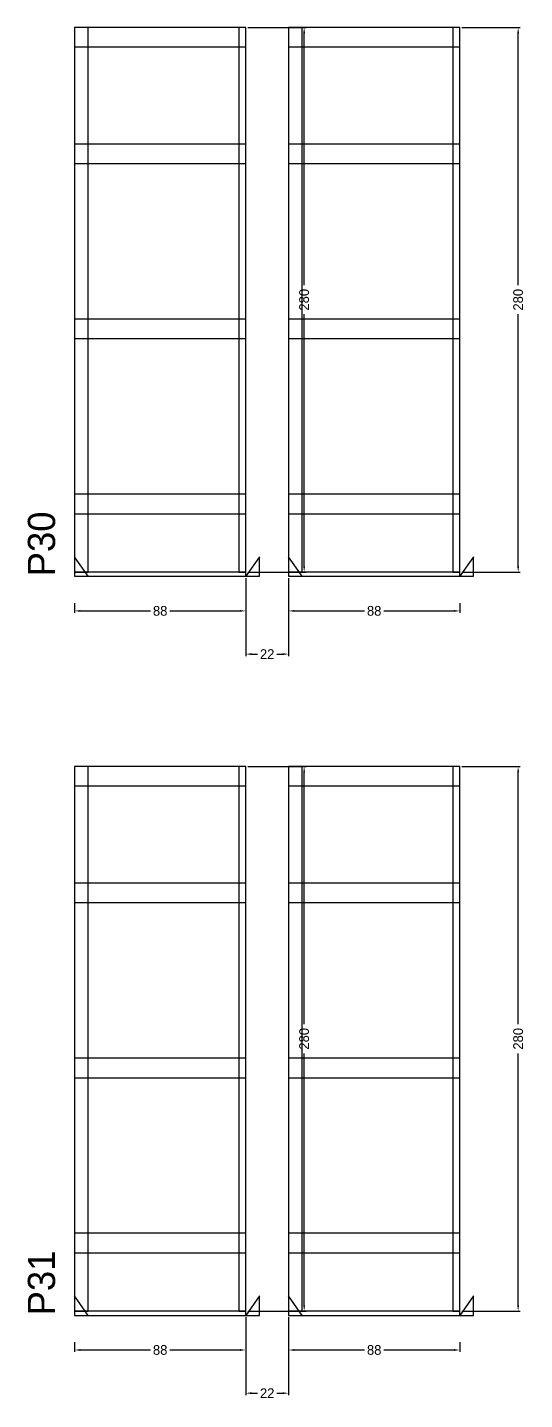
# Model space of a CAD drawing. Header units: centimetres. Extents: x -7000 to 4307, y -13306 to 295.
# Drawn here: x 3976 to 4231, y -11443 to -10738 of the extents above; entities that cross this region are included whole.
import ezdxf

# ---------------------------------------------------------------- set-up
doc = ezdxf.new("R2010")
doc.units = ezdxf.units.CM
for name, color, linetype in [('COTA', 241, 'Continuous'), ('NOMENCLATURA', 7, 'Continuous'), ('SARR_2.2x10', 60, 'Continuous'), ('SARR_2.2x7', 40, 'Continuous'), ('SARR_3.5x7', 81, 'Continuous')]:
    doc.layers.add(name, color=color, linetype=linetype)
doc.dimstyles.new('PAINEL-NOVA', dxfattribs={"dimtxt": 5, "dimasz": 3, "dimexe": 1, "dimexo": 1, "dimgap": 1, "dimtad": 1, "dimcen": 2.5, "dimazin": 3, "dimtfac": 1, "dimtmove": 0, "dimatfit": 3})

# ---------------------------------------------------------------- blocks, each defined once
blk = doc.blocks.new('_CLOSEDFILLED')
at = {"color": 0, "linetype": 'BYBLOCK'}
blk.add_solid([(-1, 0.16), (0, 0), (-1, -0.16)], dxfattribs=at)
blk = doc.blocks.new('*D1007')
for p, q in [((4000, -11033.8), (4000, -11038.8)), ((4003, -11037.8), (4039, -11037.8)), ((4049, -11037.8), (4085, -11037.8)), ((4088, -11033.8), (4088, -11038.8))]:
    blk.add_line(p, q)
at = {"layer": 'Defpoints'}
for p in [(4000, -11032.8), (4088, -11032.8), (4000, -11037.8)]:
    blk.add_point(p, dxfattribs=at)
at = {"layer": 'SARR_2.2x10', "xscale": 3, "yscale": 3, "rotation": 180}
blk.add_blockref('_CLOSEDFILLED', (4000, -11037.8), dxfattribs=at)
at = {"layer": 'SARR_2.2x10', "xscale": 3, "yscale": 3}
blk.add_blockref('_CLOSEDFILLED', (4088, -11037.8), dxfattribs=at)
at = {"layer": 'SARR_2.2x10', "insert": (4044, -11037.8), "char_height": 5, "attachment_point": 5}
blk.add_mtext('88', dxfattribs=at)
blk = doc.blocks.new('*D1008')
for p, q in [((4089, -10737.8), (4119, -10737.8)), ((4118, -10870.3), (4118, -10740.8)), ((4118, -11014.8), (4118, -10885.3)), ((4089, -11017.8), (4119, -11017.8))]:
    blk.add_line(p, q)
at = {"layer": 'Defpoints'}
for p in [(4088, -10737.8), (4088, -11017.8), (4118, -11017.8)]:
    blk.add_point(p, dxfattribs=at)
at = {"layer": 'SARR_2.2x10', "xscale": 3, "yscale": 3}
for p, rotation in [((4118, -10737.8), 90), ((4118, -11017.8), 270)]:
    blk.add_blockref('_CLOSEDFILLED', p, dxfattribs=dict(at, rotation=rotation))
at = {"layer": 'SARR_2.2x10', "insert": (4118, -10877.8), "char_height": 5, "attachment_point": 5, "rotation": 90}
blk.add_mtext('280', dxfattribs=at)
blk = doc.blocks.new('GRA-E')
at = {"layer": 'SARR_2.2x7'}
blk.add_lwpolyline([(0, 0), (7, 0), (0, 10)], close=True, dxfattribs=at)
blk = doc.blocks.new('GRA-D')
at = {"layer": 'SARR_2.2x7'}
blk.add_lwpolyline([(0, 0), (7, 0), (7, 10)], close=True, dxfattribs=at)
blk = doc.blocks.new('*D1009')
for p, q in [((4110, -11033.8), (4110, -11038.8)), ((4113, -11037.8), (4149, -11037.8)), ((4159, -11037.8), (4195, -11037.8)), ((4198, -11033.8), (4198, -11038.8))]:
    blk.add_line(p, q)
at = {"layer": 'Defpoints'}
for p in [(4110, -11032.8), (4198, -11032.8), (4110, -11037.8)]:
    blk.add_point(p, dxfattribs=at)
at = {"layer": 'SARR_2.2x10', "xscale": 3, "yscale": 3, "rotation": 180}
blk.add_blockref('_CLOSEDFILLED', (4110, -11037.8), dxfattribs=at)
at = {"layer": 'SARR_2.2x10', "xscale": 3, "yscale": 3}
blk.add_blockref('_CLOSEDFILLED', (4198, -11037.8), dxfattribs=at)
at = {"layer": 'SARR_2.2x10', "insert": (4154, -11037.8), "char_height": 5, "attachment_point": 5}
blk.add_mtext('88', dxfattribs=at)
blk = doc.blocks.new('*D1010')
for p, q in [((4199, -10737.8), (4229, -10737.8)), ((4228, -10870.3), (4228, -10740.8)), ((4228, -11014.8), (4228, -10885.3)), ((4199, -11017.8), (4229, -11017.8))]:
    blk.add_line(p, q)
at = {"layer": 'Defpoints'}
for p in [(4198, -10737.8), (4198, -11017.8), (4228, -11017.8)]:
    blk.add_point(p, dxfattribs=at)
at = {"layer": 'SARR_2.2x10', "xscale": 3, "yscale": 3}
for p, rotation in [((4228, -10737.8), 90), ((4228, -11017.8), 270)]:
    blk.add_blockref('_CLOSEDFILLED', p, dxfattribs=dict(at, rotation=rotation))
at = {"layer": 'SARR_2.2x10', "insert": (4228, -10877.8), "char_height": 5, "attachment_point": 5, "rotation": 90}
blk.add_mtext('280', dxfattribs=at)
blk = doc.blocks.new('*D1011')
for p, q in [((4199, -10737.8), (4229, -10737.8)), ((4228, -10870.3), (4228, -10740.8)), ((4228, -11014.8), (4228, -10885.3)), ((4199, -11017.8), (4229, -11017.8))]:
    blk.add_line(p, q)
at = {"layer": 'Defpoints'}
for p in [(4198, -10737.8), (4198, -11017.8), (4228, -11017.8)]:
    blk.add_point(p, dxfattribs=at)
at = {"layer": 'SARR_2.2x10', "xscale": 3, "yscale": 3}
for p, rotation in [((4228, -10737.8), 90), ((4228, -11017.8), 270)]:
    blk.add_blockref('_CLOSEDFILLED', p, dxfattribs=dict(at, rotation=rotation))
at = {"layer": 'SARR_2.2x10', "insert": (4228, -10877.8), "char_height": 5, "attachment_point": 5, "rotation": 90}
blk.add_mtext('280', dxfattribs=at)
blk = doc.blocks.new('*D1012')
for p, q in [((4199, -10737.8), (4229, -10737.8)), ((4228, -10870.3), (4228, -10740.8)), ((4228, -11014.8), (4228, -10885.3)), ((4199, -11017.8), (4229, -11017.8))]:
    blk.add_line(p, q)
at = {"layer": 'Defpoints'}
for p in [(4198, -10737.8), (4198, -11017.8), (4228, -11017.8)]:
    blk.add_point(p, dxfattribs=at)
at = {"layer": 'SARR_2.2x10', "xscale": 3, "yscale": 3}
for p, rotation in [((4228, -10737.8), 90), ((4228, -11017.8), 270)]:
    blk.add_blockref('_CLOSEDFILLED', p, dxfattribs=dict(at, rotation=rotation))
at = {"layer": 'SARR_2.2x10', "insert": (4228, -10877.8), "char_height": 5, "attachment_point": 5, "rotation": 90}
blk.add_mtext('280', dxfattribs=at)
blk = doc.blocks.new('*D1013')
for p, q in [((4199, -10737.8), (4229, -10737.8)), ((4228, -10870.3), (4228, -10740.8)), ((4228, -11014.8), (4228, -10885.3)), ((4199, -11017.8), (4229, -11017.8))]:
    blk.add_line(p, q)
at = {"layer": 'Defpoints'}
for p in [(4198, -10737.8), (4198, -11017.8), (4228, -11017.8)]:
    blk.add_point(p, dxfattribs=at)
at = {"layer": 'SARR_2.2x10', "xscale": 3, "yscale": 3}
for p, rotation in [((4228, -10737.8), 90), ((4228, -11017.8), 270)]:
    blk.add_blockref('_CLOSEDFILLED', p, dxfattribs=dict(at, rotation=rotation))
at = {"layer": 'SARR_2.2x10', "insert": (4228, -10877.8), "char_height": 5, "attachment_point": 5, "rotation": 90}
blk.add_mtext('280', dxfattribs=at)
blk = doc.blocks.new('*D1014')
for p, q in [((4199, -10737.8), (4229, -10737.8)), ((4228, -10870.3), (4228, -10740.8)), ((4228, -11014.8), (4228, -10885.3)), ((4199, -11017.8), (4229, -11017.8))]:
    blk.add_line(p, q)
at = {"layer": 'Defpoints'}
for p in [(4198, -10737.8), (4198, -11017.8), (4228, -11017.8)]:
    blk.add_point(p, dxfattribs=at)
at = {"layer": 'SARR_2.2x10', "xscale": 3, "yscale": 3}
for p, rotation in [((4228, -10737.8), 90), ((4228, -11017.8), 270)]:
    blk.add_blockref('_CLOSEDFILLED', p, dxfattribs=dict(at, rotation=rotation))
at = {"layer": 'SARR_2.2x10', "insert": (4228, -10877.8), "char_height": 5, "attachment_point": 5, "rotation": 90}
blk.add_mtext('280', dxfattribs=at)
blk = doc.blocks.new('*D1015')
for p, q in [((4199, -10737.8), (4229, -10737.8)), ((4228, -10870.3), (4228, -10740.8)), ((4228, -11014.8), (4228, -10885.3)), ((4199, -11017.8), (4229, -11017.8))]:
    blk.add_line(p, q)
at = {"layer": 'Defpoints'}
for p in [(4198, -10737.8), (4198, -11017.8), (4228, -11017.8)]:
    blk.add_point(p, dxfattribs=at)
at = {"layer": 'SARR_2.2x10', "xscale": 3, "yscale": 3}
for p, rotation in [((4228, -10737.8), 90), ((4228, -11017.8), 270)]:
    blk.add_blockref('_CLOSEDFILLED', p, dxfattribs=dict(at, rotation=rotation))
at = {"layer": 'SARR_2.2x10', "insert": (4228, -10877.8), "char_height": 5, "attachment_point": 5, "rotation": 90}
blk.add_mtext('280', dxfattribs=at)
blk = doc.blocks.new('*D1016')
for p, q in [((4199, -10737.8), (4229, -10737.8)), ((4228, -10870.3), (4228, -10740.8)), ((4228, -11014.8), (4228, -10885.3)), ((4199, -11017.8), (4229, -11017.8))]:
    blk.add_line(p, q)
at = {"layer": 'Defpoints'}
for p in [(4198, -10737.8), (4198, -11017.8), (4228, -11017.8)]:
    blk.add_point(p, dxfattribs=at)
at = {"layer": 'SARR_2.2x10', "xscale": 3, "yscale": 3}
for p, rotation in [((4228, -10737.8), 90), ((4228, -11017.8), 270)]:
    blk.add_blockref('_CLOSEDFILLED', p, dxfattribs=dict(at, rotation=rotation))
at = {"layer": 'SARR_2.2x10', "insert": (4228, -10877.8), "char_height": 5, "attachment_point": 5, "rotation": 90}
blk.add_mtext('280', dxfattribs=at)
blk = doc.blocks.new('*D1017')
for p, q in [((4199, -10737.8), (4229, -10737.8)), ((4228, -10870.3), (4228, -10740.8)), ((4228, -11014.8), (4228, -10885.3)), ((4199, -11017.8), (4229, -11017.8))]:
    blk.add_line(p, q)
at = {"layer": 'Defpoints'}
for p in [(4198, -10737.8), (4198, -11017.8), (4228, -11017.8)]:
    blk.add_point(p, dxfattribs=at)
at = {"layer": 'SARR_2.2x10', "xscale": 3, "yscale": 3}
for p, rotation in [((4228, -10737.8), 90), ((4228, -11017.8), 270)]:
    blk.add_blockref('_CLOSEDFILLED', p, dxfattribs=dict(at, rotation=rotation))
at = {"layer": 'SARR_2.2x10', "insert": (4228, -10877.8), "char_height": 5, "attachment_point": 5, "rotation": 90}
blk.add_mtext('280', dxfattribs=at)
blk = doc.blocks.new('*D1018')
for p, q in [((4199, -10737.8), (4229, -10737.8)), ((4228, -10870.3), (4228, -10740.8)), ((4228, -11014.8), (4228, -10885.3)), ((4199, -11017.8), (4229, -11017.8))]:
    blk.add_line(p, q)
at = {"layer": 'Defpoints'}
for p in [(4198, -10737.8), (4198, -11017.8), (4228, -11017.8)]:
    blk.add_point(p, dxfattribs=at)
at = {"layer": 'SARR_2.2x10', "xscale": 3, "yscale": 3}
for p, rotation in [((4228, -10737.8), 90), ((4228, -11017.8), 270)]:
    blk.add_blockref('_CLOSEDFILLED', p, dxfattribs=dict(at, rotation=rotation))
at = {"layer": 'SARR_2.2x10', "insert": (4228, -10877.8), "char_height": 5, "attachment_point": 5, "rotation": 90}
blk.add_mtext('280', dxfattribs=at)
blk = doc.blocks.new('*D1019')
for p, q in [((4199, -10737.8), (4229, -10737.8)), ((4228, -10870.3), (4228, -10740.8)), ((4228, -11014.8), (4228, -10885.3)), ((4199, -11017.8), (4229, -11017.8))]:
    blk.add_line(p, q)
at = {"layer": 'Defpoints'}
for p in [(4198, -10737.8), (4198, -11017.8), (4228, -11017.8)]:
    blk.add_point(p, dxfattribs=at)
at = {"layer": 'SARR_2.2x10', "xscale": 3, "yscale": 3}
for p, rotation in [((4228, -10737.8), 90), ((4228, -11017.8), 270)]:
    blk.add_blockref('_CLOSEDFILLED', p, dxfattribs=dict(at, rotation=rotation))
at = {"layer": 'SARR_2.2x10', "insert": (4228, -10877.8), "char_height": 5, "attachment_point": 5, "rotation": 90}
blk.add_mtext('280', dxfattribs=at)
blk = doc.blocks.new('*D1020')
for p, q in [((4088, -11021), (4088, -11061)), ((4110, -11021), (4110, -11061)), ((4091, -11060), (4094, -11060)), ((4104, -11060), (4107, -11060))]:
    blk.add_line(p, q)
at = {"layer": 'Defpoints'}
for p in [(4088, -11020), (4110, -11020), (4088, -11060)]:
    blk.add_point(p, dxfattribs=at)
at = {"layer": 'COTA', "xscale": 3, "yscale": 3, "rotation": 180}
blk.add_blockref('_CLOSEDFILLED', (4088, -11060), dxfattribs=at)
at = {"layer": 'COTA', "xscale": 3, "yscale": 3}
blk.add_blockref('_CLOSEDFILLED', (4110, -11060), dxfattribs=at)
at = {"layer": 'COTA', "insert": (4099, -11060), "char_height": 5, "attachment_point": 5}
blk.add_mtext('22', dxfattribs=at)
blk = doc.blocks.new('*D1041')
for p, q in [((4000, -11413.8), (4000, -11418.8)), ((4088, -11413.8), (4088, -11418.8)), ((4003, -11417.8), (4039, -11417.8)), ((4049, -11417.8), (4085, -11417.8))]:
    blk.add_line(p, q)
at = {"layer": 'Defpoints'}
for p in [(4000, -11412.8), (4088, -11412.8), (4000, -11417.8)]:
    blk.add_point(p, dxfattribs=at)
at = {"layer": 'SARR_2.2x10', "xscale": 3, "yscale": 3, "rotation": 180}
blk.add_blockref('_CLOSEDFILLED', (4000, -11417.8), dxfattribs=at)
at = {"layer": 'SARR_2.2x10', "xscale": 3, "yscale": 3}
blk.add_blockref('_CLOSEDFILLED', (4088, -11417.8), dxfattribs=at)
at = {"layer": 'SARR_2.2x10', "insert": (4044, -11417.8), "char_height": 5, "attachment_point": 5}
blk.add_mtext('88', dxfattribs=at)
blk = doc.blocks.new('*D1042')
for p, q in [((4089, -11117.8), (4119, -11117.8)), ((4118, -11250.3), (4118, -11120.8)), ((4118, -11394.8), (4118, -11265.3)), ((4089, -11397.8), (4119, -11397.8))]:
    blk.add_line(p, q)
at = {"layer": 'Defpoints'}
for p in [(4088, -11117.8), (4088, -11397.8), (4118, -11397.8)]:
    blk.add_point(p, dxfattribs=at)
at = {"layer": 'SARR_2.2x10', "xscale": 3, "yscale": 3}
for p, rotation in [((4118, -11117.8), 90), ((4118, -11397.8), 270)]:
    blk.add_blockref('_CLOSEDFILLED', p, dxfattribs=dict(at, rotation=rotation))
at = {"layer": 'SARR_2.2x10', "insert": (4118, -11257.8), "char_height": 5, "attachment_point": 5, "rotation": 90}
blk.add_mtext('280', dxfattribs=at)
blk = doc.blocks.new('*D1043')
for p, q in [((4110, -11413.8), (4110, -11418.8)), ((4198, -11413.8), (4198, -11418.8)), ((4113, -11417.8), (4149, -11417.8)), ((4159, -11417.8), (4195, -11417.8))]:
    blk.add_line(p, q)
at = {"layer": 'Defpoints'}
for p in [(4110, -11412.8), (4198, -11412.8), (4110, -11417.8)]:
    blk.add_point(p, dxfattribs=at)
at = {"layer": 'SARR_2.2x10', "xscale": 3, "yscale": 3, "rotation": 180}
blk.add_blockref('_CLOSEDFILLED', (4110, -11417.8), dxfattribs=at)
at = {"layer": 'SARR_2.2x10', "xscale": 3, "yscale": 3}
blk.add_blockref('_CLOSEDFILLED', (4198, -11417.8), dxfattribs=at)
at = {"layer": 'SARR_2.2x10', "insert": (4154, -11417.8), "char_height": 5, "attachment_point": 5}
blk.add_mtext('88', dxfattribs=at)
blk = doc.blocks.new('*D1044')
for p, q in [((4199, -11117.8), (4229, -11117.8)), ((4228, -11250.3), (4228, -11120.8)), ((4228, -11394.8), (4228, -11265.3)), ((4199, -11397.8), (4229, -11397.8))]:
    blk.add_line(p, q)
at = {"layer": 'Defpoints'}
for p in [(4198, -11117.8), (4198, -11397.8), (4228, -11397.8)]:
    blk.add_point(p, dxfattribs=at)
at = {"layer": 'SARR_2.2x10', "xscale": 3, "yscale": 3}
for p, rotation in [((4228, -11117.8), 90), ((4228, -11397.8), 270)]:
    blk.add_blockref('_CLOSEDFILLED', p, dxfattribs=dict(at, rotation=rotation))
at = {"layer": 'SARR_2.2x10', "insert": (4228, -11257.8), "char_height": 5, "attachment_point": 5, "rotation": 90}
blk.add_mtext('280', dxfattribs=at)
blk = doc.blocks.new('*D1045')
for p, q in [((4199, -11117.8), (4229, -11117.8)), ((4228, -11250.3), (4228, -11120.8)), ((4228, -11394.8), (4228, -11265.3)), ((4199, -11397.8), (4229, -11397.8))]:
    blk.add_line(p, q)
at = {"layer": 'Defpoints'}
for p in [(4198, -11117.8), (4198, -11397.8), (4228, -11397.8)]:
    blk.add_point(p, dxfattribs=at)
at = {"layer": 'SARR_2.2x10', "xscale": 3, "yscale": 3}
for p, rotation in [((4228, -11117.8), 90), ((4228, -11397.8), 270)]:
    blk.add_blockref('_CLOSEDFILLED', p, dxfattribs=dict(at, rotation=rotation))
at = {"layer": 'SARR_2.2x10', "insert": (4228, -11257.8), "char_height": 5, "attachment_point": 5, "rotation": 90}
blk.add_mtext('280', dxfattribs=at)
blk = doc.blocks.new('*D1046')
for p, q in [((4199, -11117.8), (4229, -11117.8)), ((4228, -11250.3), (4228, -11120.8)), ((4228, -11394.8), (4228, -11265.3)), ((4199, -11397.8), (4229, -11397.8))]:
    blk.add_line(p, q)
at = {"layer": 'Defpoints'}
for p in [(4198, -11117.8), (4198, -11397.8), (4228, -11397.8)]:
    blk.add_point(p, dxfattribs=at)
at = {"layer": 'SARR_2.2x10', "xscale": 3, "yscale": 3}
for p, rotation in [((4228, -11117.8), 90), ((4228, -11397.8), 270)]:
    blk.add_blockref('_CLOSEDFILLED', p, dxfattribs=dict(at, rotation=rotation))
at = {"layer": 'SARR_2.2x10', "insert": (4228, -11257.8), "char_height": 5, "attachment_point": 5, "rotation": 90}
blk.add_mtext('280', dxfattribs=at)
blk = doc.blocks.new('*D1047')
for p, q in [((4199, -11117.8), (4229, -11117.8)), ((4228, -11250.3), (4228, -11120.8)), ((4228, -11394.8), (4228, -11265.3)), ((4199, -11397.8), (4229, -11397.8))]:
    blk.add_line(p, q)
at = {"layer": 'Defpoints'}
for p in [(4198, -11117.8), (4198, -11397.8), (4228, -11397.8)]:
    blk.add_point(p, dxfattribs=at)
at = {"layer": 'SARR_2.2x10', "xscale": 3, "yscale": 3}
for p, rotation in [((4228, -11117.8), 90), ((4228, -11397.8), 270)]:
    blk.add_blockref('_CLOSEDFILLED', p, dxfattribs=dict(at, rotation=rotation))
at = {"layer": 'SARR_2.2x10', "insert": (4228, -11257.8), "char_height": 5, "attachment_point": 5, "rotation": 90}
blk.add_mtext('280', dxfattribs=at)
blk = doc.blocks.new('*D1048')
for p, q in [((4199, -11117.8), (4229, -11117.8)), ((4228, -11250.3), (4228, -11120.8)), ((4228, -11394.8), (4228, -11265.3)), ((4199, -11397.8), (4229, -11397.8))]:
    blk.add_line(p, q)
at = {"layer": 'Defpoints'}
for p in [(4198, -11117.8), (4198, -11397.8), (4228, -11397.8)]:
    blk.add_point(p, dxfattribs=at)
at = {"layer": 'SARR_2.2x10', "xscale": 3, "yscale": 3}
for p, rotation in [((4228, -11117.8), 90), ((4228, -11397.8), 270)]:
    blk.add_blockref('_CLOSEDFILLED', p, dxfattribs=dict(at, rotation=rotation))
at = {"layer": 'SARR_2.2x10', "insert": (4228, -11257.8), "char_height": 5, "attachment_point": 5, "rotation": 90}
blk.add_mtext('280', dxfattribs=at)
blk = doc.blocks.new('*D1049')
for p, q in [((4199, -11117.8), (4229, -11117.8)), ((4228, -11250.3), (4228, -11120.8)), ((4228, -11394.8), (4228, -11265.3)), ((4199, -11397.8), (4229, -11397.8))]:
    blk.add_line(p, q)
at = {"layer": 'Defpoints'}
for p in [(4198, -11117.8), (4198, -11397.8), (4228, -11397.8)]:
    blk.add_point(p, dxfattribs=at)
at = {"layer": 'SARR_2.2x10', "xscale": 3, "yscale": 3}
for p, rotation in [((4228, -11117.8), 90), ((4228, -11397.8), 270)]:
    blk.add_blockref('_CLOSEDFILLED', p, dxfattribs=dict(at, rotation=rotation))
at = {"layer": 'SARR_2.2x10', "insert": (4228, -11257.8), "char_height": 5, "attachment_point": 5, "rotation": 90}
blk.add_mtext('280', dxfattribs=at)
blk = doc.blocks.new('*D1050')
for p, q in [((4199, -11117.8), (4229, -11117.8)), ((4228, -11250.3), (4228, -11120.8)), ((4228, -11394.8), (4228, -11265.3)), ((4199, -11397.8), (4229, -11397.8))]:
    blk.add_line(p, q)
at = {"layer": 'Defpoints'}
for p in [(4198, -11117.8), (4198, -11397.8), (4228, -11397.8)]:
    blk.add_point(p, dxfattribs=at)
at = {"layer": 'SARR_2.2x10', "xscale": 3, "yscale": 3}
for p, rotation in [((4228, -11117.8), 90), ((4228, -11397.8), 270)]:
    blk.add_blockref('_CLOSEDFILLED', p, dxfattribs=dict(at, rotation=rotation))
at = {"layer": 'SARR_2.2x10', "insert": (4228, -11257.8), "char_height": 5, "attachment_point": 5, "rotation": 90}
blk.add_mtext('280', dxfattribs=at)
blk = doc.blocks.new('*D1051')
for p, q in [((4199, -11117.8), (4229, -11117.8)), ((4228, -11250.3), (4228, -11120.8)), ((4228, -11394.8), (4228, -11265.3)), ((4199, -11397.8), (4229, -11397.8))]:
    blk.add_line(p, q)
at = {"layer": 'Defpoints'}
for p in [(4198, -11117.8), (4198, -11397.8), (4228, -11397.8)]:
    blk.add_point(p, dxfattribs=at)
at = {"layer": 'SARR_2.2x10', "xscale": 3, "yscale": 3}
for p, rotation in [((4228, -11117.8), 90), ((4228, -11397.8), 270)]:
    blk.add_blockref('_CLOSEDFILLED', p, dxfattribs=dict(at, rotation=rotation))
at = {"layer": 'SARR_2.2x10', "insert": (4228, -11257.8), "char_height": 5, "attachment_point": 5, "rotation": 90}
blk.add_mtext('280', dxfattribs=at)
blk = doc.blocks.new('*D1052')
for p, q in [((4199, -11117.8), (4229, -11117.8)), ((4228, -11250.3), (4228, -11120.8)), ((4228, -11394.8), (4228, -11265.3)), ((4199, -11397.8), (4229, -11397.8))]:
    blk.add_line(p, q)
at = {"layer": 'Defpoints'}
for p in [(4198, -11117.8), (4198, -11397.8), (4228, -11397.8)]:
    blk.add_point(p, dxfattribs=at)
at = {"layer": 'SARR_2.2x10', "xscale": 3, "yscale": 3}
for p, rotation in [((4228, -11117.8), 90), ((4228, -11397.8), 270)]:
    blk.add_blockref('_CLOSEDFILLED', p, dxfattribs=dict(at, rotation=rotation))
at = {"layer": 'SARR_2.2x10', "insert": (4228, -11257.8), "char_height": 5, "attachment_point": 5, "rotation": 90}
blk.add_mtext('280', dxfattribs=at)
blk = doc.blocks.new('*D1053')
for p, q in [((4199, -11117.8), (4229, -11117.8)), ((4228, -11250.3), (4228, -11120.8)), ((4228, -11394.8), (4228, -11265.3)), ((4199, -11397.8), (4229, -11397.8))]:
    blk.add_line(p, q)
at = {"layer": 'Defpoints'}
for p in [(4198, -11117.8), (4198, -11397.8), (4228, -11397.8)]:
    blk.add_point(p, dxfattribs=at)
at = {"layer": 'SARR_2.2x10', "xscale": 3, "yscale": 3}
for p, rotation in [((4228, -11117.8), 90), ((4228, -11397.8), 270)]:
    blk.add_blockref('_CLOSEDFILLED', p, dxfattribs=dict(at, rotation=rotation))
at = {"layer": 'SARR_2.2x10', "insert": (4228, -11257.8), "char_height": 5, "attachment_point": 5, "rotation": 90}
blk.add_mtext('280', dxfattribs=at)
blk = doc.blocks.new('*D1054')
for p, q in [((4088, -11401), (4088, -11441)), ((4110, -11401), (4110, -11441)), ((4091, -11440), (4094, -11440)), ((4104, -11440), (4107, -11440))]:
    blk.add_line(p, q)
at = {"layer": 'Defpoints'}
for p in [(4088, -11400), (4110, -11400), (4088, -11440)]:
    blk.add_point(p, dxfattribs=at)
at = {"layer": 'COTA', "xscale": 3, "yscale": 3, "rotation": 180}
blk.add_blockref('_CLOSEDFILLED', (4088, -11440), dxfattribs=at)
at = {"layer": 'COTA', "xscale": 3, "yscale": 3}
blk.add_blockref('_CLOSEDFILLED', (4110, -11440), dxfattribs=at)
at = {"layer": 'COTA', "insert": (4099, -11440), "char_height": 5, "attachment_point": 5}
blk.add_mtext('22', dxfattribs=at)

msp = doc.modelspace()

# ---------------------------------------------------------------- linework, layer by layer
at = {"layer": 'SARR_2.2x10'}
for p, q in [((4088, -10737.8), (4000, -10737.8)), ((4000, -10737.8), (4000, -10747.8)), ((4088, -10747.8), (4088, -10737.8)), ((4198, -10737.8), (4110, -10737.8)), ((4110, -10737.8), (4110, -10747.8)), ((4198, -10747.8), (4198, -10737.8)), ((4000, -10747.8), (4088, -10747.8)), ((4110, -10747.8), (4198, -10747.8)), ((4088, -10797.8), (4000, -10797.8)), ((4000, -10797.8), (4000, -10807.8)), ((4088, -10807.8), (4088, -10797.8)), ((4198, -10797.8), (4110, -10797.8)), ((4110, -10797.8), (4110, -10807.8)), ((4198, -10807.8), (4198, -10797.8)), ((4000, -10807.8), (4088, -10807.8)), ((4110, -10807.8), (4198, -10807.8)), ((4088, -10887.8), (4000, -10887.8)), ((4000, -10887.8), (4000, -10897.8)), ((4088, -10897.8), (4088, -10887.8)), ((4198, -10887.8), (4110, -10887.8)), ((4110, -10887.8), (4110, -10897.8)), ((4198, -10897.8), (4198, -10887.8)), ((4000, -10897.8), (4088, -10897.8)), ((4110, -10897.8), (4198, -10897.8)), ((4088, -10977.8), (4000, -10977.8)), ((4000, -10977.8), (4000, -10987.8)), ((4088, -10987.8), (4088, -10977.8)), ((4198, -10977.8), (4110, -10977.8)), ((4110, -10977.8), (4110, -10987.8)), ((4198, -10987.8), (4198, -10977.8)), ((4000, -10987.8), (4088, -10987.8)), ((4110, -10987.8), (4198, -10987.8)), ((4088, -11117.8), (4000, -11117.8)), ((4000, -11117.8), (4000, -11127.8)), ((4088, -11127.8), (4088, -11117.8)), ((4198, -11117.8), (4110, -11117.8)), ((4110, -11117.8), (4110, -11127.8)), ((4198, -11127.8), (4198, -11117.8)), ((4000, -11127.8), (4088, -11127.8)), ((4110, -11127.8), (4198, -11127.8)), ((4088, -11177.8), (4000, -11177.8)), ((4000, -11177.8), (4000, -11187.8)), ((4088, -11187.8), (4088, -11177.8)), ((4198, -11177.8), (4110, -11177.8)), ((4110, -11177.8), (4110, -11187.8)), ((4198, -11187.8), (4198, -11177.8)), ((4000, -11187.8), (4088, -11187.8)), ((4110, -11187.8), (4198, -11187.8)), ((4088, -11267.8), (4000, -11267.8)), ((4000, -11267.8), (4000, -11277.8)), ((4088, -11277.8), (4088, -11267.8)), ((4198, -11267.8), (4110, -11267.8)), ((4110, -11267.8), (4110, -11277.8)), ((4198, -11277.8), (4198, -11267.8)), ((4000, -11277.8), (4088, -11277.8)), ((4110, -11277.8), (4198, -11277.8)), ((4088, -11357.8), (4000, -11357.8)), ((4000, -11357.8), (4000, -11367.8)), ((4088, -11367.8), (4088, -11357.8)), ((4198, -11357.8), (4110, -11357.8)), ((4110, -11357.8), (4110, -11367.8)), ((4198, -11367.8), (4198, -11357.8)), ((4000, -11367.8), (4088, -11367.8)), ((4110, -11367.8), (4198, -11367.8))]:
    msp.add_line(p, q, dxfattribs=at)
at = {"layer": 'SARR_2.2x7'}
for p, q in [((4007, -10737.8), (4000, -10737.8)), ((4000, -10737.8), (4000, -11017.8)), ((4007, -11017.8), (4007, -10737.8)), ((4198, -10737.8), (4194.5, -10737.8)), ((4194.5, -10737.8), (4194.5, -11017.8)), ((4198, -11017.8), (4198, -10737.8)), ((4088, -11017.8), (4000, -11017.8)), ((4000, -11017.8), (4000, -11020)), ((4000, -11017.8), (4007, -11017.8)), ((4088, -11020), (4088, -11017.8)), ((4198, -11017.8), (4110, -11017.8)), ((4110, -11017.8), (4110, -11020)), ((4194.5, -11017.8), (4198, -11017.8)), ((4198, -11020), (4198, -11017.8)), ((4000, -11020), (4088, -11020)), ((4110, -11020), (4198, -11020)), ((4007, -11117.8), (4000, -11117.8)), ((4000, -11117.8), (4000, -11397.8)), ((4007, -11397.8), (4007, -11117.8)), ((4198, -11117.8), (4194.5, -11117.8)), ((4194.5, -11117.8), (4194.5, -11397.8)), ((4198, -11397.8), (4198, -11117.8)), ((4088, -11397.8), (4000, -11397.8)), ((4000, -11397.8), (4000, -11400)), ((4000, -11397.8), (4007, -11397.8)), ((4000, -11400), (4088, -11400)), ((4088, -11400), (4088, -11397.8)), ((4198, -11397.8), (4110, -11397.8)), ((4110, -11397.8), (4110, -11400)), ((4110, -11400), (4198, -11400)), ((4194.5, -11397.8), (4198, -11397.8)), ((4198, -11400), (4198, -11397.8))]:
    msp.add_line(p, q, dxfattribs=at)
at = {"layer": 'SARR_3.5x7'}
for p, q in [((4088, -10737.8), (4084.5, -10737.8)), ((4084.5, -10737.8), (4084.5, -11017.8)), ((4088, -11017.8), (4088, -10737.8)), ((4117, -10737.8), (4110, -10737.8)), ((4110, -10737.8), (4110, -11017.8)), ((4117, -11017.8), (4117, -10737.8)), ((4084.5, -11017.8), (4088, -11017.8)), ((4110, -11017.8), (4117, -11017.8)), ((4088, -11117.8), (4084.5, -11117.8)), ((4084.5, -11117.8), (4084.5, -11397.8)), ((4088, -11397.8), (4088, -11117.8)), ((4117, -11117.8), (4110, -11117.8)), ((4110, -11117.8), (4110, -11397.8)), ((4117, -11397.8), (4117, -11117.8)), ((4084.5, -11397.8), (4088, -11397.8)), ((4110, -11397.8), (4117, -11397.8))]:
    msp.add_line(p, q, dxfattribs=at)

# ---------------------------------------------------------------- block references
at = {"layer": 'SARR_2.2x7'}
for name, p in [('GRA-E', (4000, -11020)), ('GRA-D', (4088, -11020)), ('GRA-E', (4110, -11020)), ('GRA-D', (4198, -11020)), ('GRA-E', (4000, -11400)), ('GRA-D', (4088, -11400)), ('GRA-E', (4110, -11400)), ('GRA-D', (4198, -11400))]:
    msp.add_blockref(name, p, dxfattribs=at)

# ---------------------------------------------------------------- texts
at = {"layer": 'NOMENCLATURA'}
for s, p in [('P30', (3990, -11020)), ('P31', (3990, -11400))]:
    msp.add_text(s, height=14, rotation=90, dxfattribs=at).set_placement(p)

# ---------------------------------------------------------------- dimensions: what is measured, and where the dimension line sits
at = {"layer": 'COTA'}
for base, p1, p2, picture, middle in [((4088, -11060), (4088, -11020), (4110, -11020), '*D1020', (4099, -11060)), ((4088, -11440), (4088, -11400), (4110, -11400), '*D1054', (4099, -11440))]:
    dim = msp.add_linear_dim(base=base, p1=p1, p2=p2, dimstyle='PAINEL-NOVA', dxfattribs=at)
    dim.commit()
    dim.dimension.update_dxf_attribs({"geometry": picture, "text_midpoint": middle})
at = {"layer": 'SARR_2.2x10'}
for base, p1, p2, picture, middle in [((4118, -11017.8), (4088, -11017.8), (4088, -10737.8), '*D1008', (4118, -10877.8)), ((4228, -11017.8), (4198, -11017.8), (4198, -10737.8), '*D1010', (4228, -10877.8)), ((4228, -11017.8), (4198, -11017.8), (4198, -10737.8), '*D1011', (4228, -10877.8)), ((4228, -11017.8), (4198, -11017.8), (4198, -10737.8), '*D1012', (4228, -10877.8)), ((4228, -11017.8), (4198, -11017.8), (4198, -10737.8), '*D1013', (4228, -10877.8)), ((4228, -11017.8), (4198, -11017.8), (4198, -10737.8), '*D1014', (4228, -10877.8)), ((4228, -11017.8), (4198, -11017.8), (4198, -10737.8), '*D1015', (4228, -10877.8)), ((4228, -11017.8), (4198, -11017.8), (4198, -10737.8), '*D1016', (4228, -10877.8)), ((4228, -11017.8), (4198, -11017.8), (4198, -10737.8), '*D1017', (4228, -10877.8)), ((4228, -11017.8), (4198, -11017.8), (4198, -10737.8), '*D1018', (4228, -10877.8)), ((4228, -11017.8), (4198, -11017.8), (4198, -10737.8), '*D1019', (4228, -10877.8)), ((4118, -11397.8), (4088, -11397.8), (4088, -11117.8), '*D1042', (4118, -11257.8)), ((4228, -11397.8), (4198, -11397.8), (4198, -11117.8), '*D1044', (4228, -11257.8)), ((4228, -11397.8), (4198, -11397.8), (4198, -11117.8), '*D1045', (4228, -11257.8)), ((4228, -11397.8), (4198, -11397.8), (4198, -11117.8), '*D1046', (4228, -11257.8)), ((4228, -11397.8), (4198, -11397.8), (4198, -11117.8), '*D1047', (4228, -11257.8)), ((4228, -11397.8), (4198, -11397.8), (4198, -11117.8), '*D1048', (4228, -11257.8)), ((4228, -11397.8), (4198, -11397.8), (4198, -11117.8), '*D1049', (4228, -11257.8)), ((4228, -11397.8), (4198, -11397.8), (4198, -11117.8), '*D1050', (4228, -11257.8)), ((4228, -11397.8), (4198, -11397.8), (4198, -11117.8), '*D1051', (4228, -11257.8)), ((4228, -11397.8), (4198, -11397.8), (4198, -11117.8), '*D1052', (4228, -11257.8)), ((4228, -11397.8), (4198, -11397.8), (4198, -11117.8), '*D1053', (4228, -11257.8))]:
    dim = msp.add_linear_dim(base=base, p1=p1, p2=p2, angle=90, dimstyle='PAINEL-NOVA', dxfattribs=at)
    dim.commit()
    dim.dimension.update_dxf_attribs({"geometry": picture, "text_midpoint": middle})
for base, p1, p2, picture, middle in [((4000, -11037.8), (4000, -11032.8), (4088, -11032.8), '*D1007', (4044, -11037.8)), ((4110, -11037.8), (4110, -11032.8), (4198, -11032.8), '*D1009', (4154, -11037.8)), ((4000, -11417.8), (4000, -11412.8), (4088, -11412.8), '*D1041', (4044, -11417.8)), ((4110, -11417.8), (4110, -11412.8), (4198, -11412.8), '*D1043', (4154, -11417.8))]:
    dim = msp.add_linear_dim(base=base, p1=p1, p2=p2, dimstyle='PAINEL-NOVA', dxfattribs=at)
    dim.commit()
    dim.dimension.update_dxf_attribs({"geometry": picture, "text_midpoint": middle})

doc.saveas('drawing.dxf')
